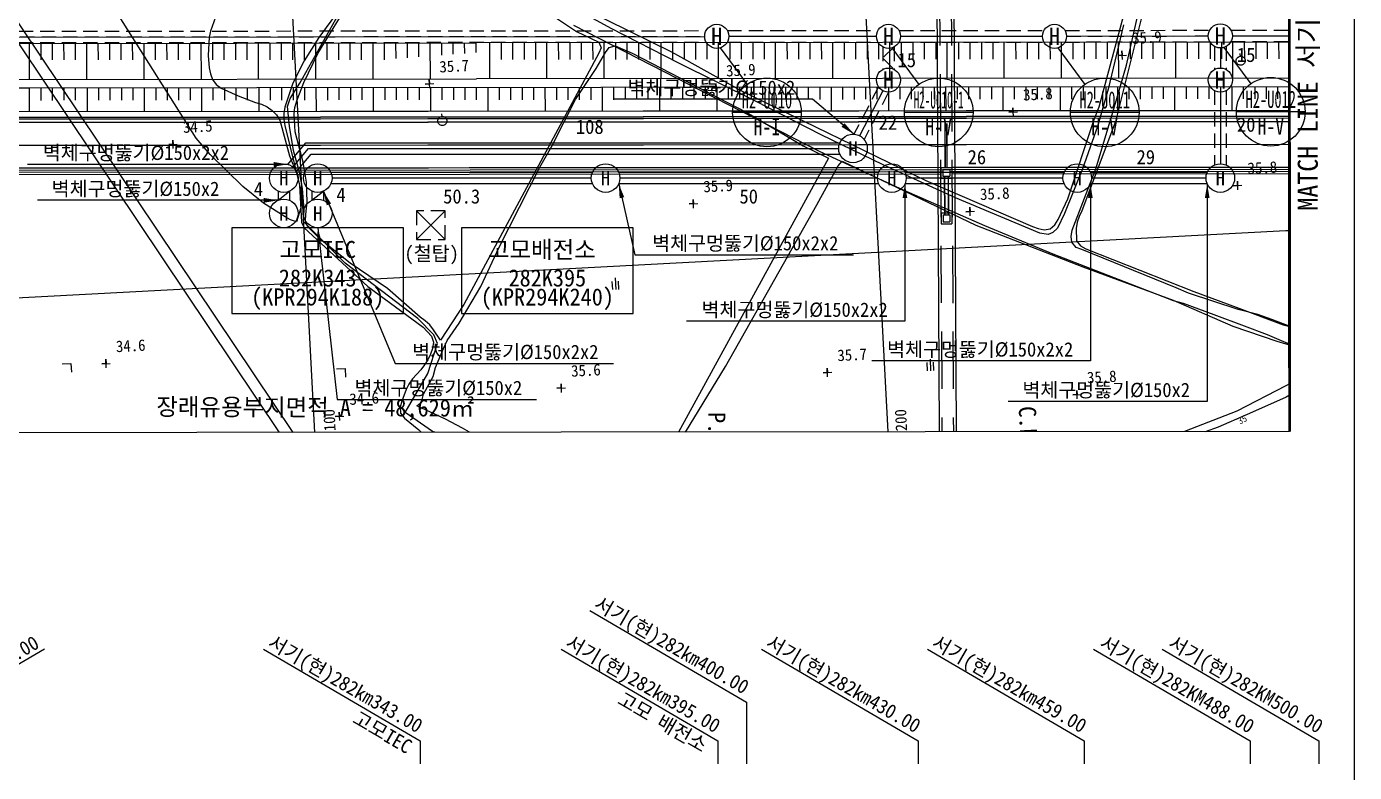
# Model space of a CAD drawing. Header units: millimetres. Extents: x 12262 to 13058, y 1103 to 1809.
# Drawn here: x 12825.9 to 13057.9, y 1363.4 to 1493.7 of the extents above; entities that cross this region are included whole.
import ezdxf
from ezdxf.enums import TextEntityAlignment as Align
from ezdxf.xclip import XClip

# ---------------------------------------------------------------- set-up
doc = ezdxf.new("R2010")
doc.units = ezdxf.units.MM
doc.header["$LTSCALE"] = 10
doc.header["$MEASUREMENT"] = 0
doc.header["$XCLIPFRAME"] = 2
for name, pattern in [('A-CENTR01', [2, 1.25, -0.25, 0.25, -0.25]), ('DASHEDX2', [1.5, 1, -0.5]), ('HIDDEN', [0.375, 0.25, -0.125])]:
    doc.linetypes.add(name, pattern=pattern)
for name, color, linetype in [('ET-DSTA', 3, 'Continuous'), ('TN-CABL', 4, 'Continuous'), ('TN-MACL', 6, 'A-CENTR01'), ('TN-MANH', 4, 'Continuous'), ('TT-COMM-SYMB', 3, 'Continuous'), ('TT-MANH', 4, 'Continuous'), ('TT-TEXT', 3, 'Continuous'), ('TZ-BASE', 253, 'Continuous'), ('TZ-CABL', 4, 'Continuous'), ('TZ-LEAL', 1, 'Continuous'), ('TZ-LEAT', 3, 'Continuous'), ('TZ-MACT', 6, 'Continuous')]:
    doc.layers.add(name, color=color, linetype=linetype)
doc.layers.add('TX-PAPR', color=2, linetype='Continuous', plot=False)
doc.styles.add('GR', font='GulimChe.ttf')
doc.styles.get("Standard").update_dxf_attribs({"font": 'GulimChe.ttf'})
doc.linetypes.add('ZIGZAG', pattern='A,0.0001,-0.2,[131,ltypeshp.shx,S=0.2,R=0,X=-0.2,Y=0],-0.4,[131,ltypeshp.shx,S=0.2,R=180,X=0.2,Y=0],-0.2', length=0.8001)
doc.dimstyles.new('D1', dxfattribs={"dimtxt": 3, "dimasz": 2.5, "dimexe": 0.5, "dimexo": 0.5, "dimgap": 0.5, "dimtad": 1, "dimdec": 0, "dimzin": 1, "dimdsep": 46, "dimlunit": 6, "dimtxsty": 'Standard', "dimcen": 1, "dimclrd": 1, "dimclre": 1, "dimclrt": 3, "dimadec": 0, "dimazin": 0, "dimtfac": 1, "dimtdec": 0, "dimtix": 1, "dimtmove": 2, "dimatfit": 3, "dimfxl": 0, "dimtvp": 2, "dimlwd": -1, "dimlwe": -1, "dimarcsym": 0})

# ---------------------------------------------------------------- blocks, each defined once
blk = doc.blocks.new('JD-FGJF6FJ')
at = {"layer": 'TZ-BASE'}
for p, q in [((600.49, 67.66), (605.22, 61.29)), ((630.49, 67.66), (635.22, 61.29)), ((659.49, 67.66), (664.22, 61.29)), ((688.48, 67.74), (693.22, 61.37)), ((614.69, 56.39), (602.69, 56.39)), ((644.69, 56.39), (632.69, 56.39)), ((673.69, 56.39), (661.69, 56.39)), ((702.7, 56.5), (690.7, 56.48))]:
    blk.add_line(p, q, dxfattribs=at)
for centre in [(608.69, 56.39), (638.69, 56.39), (667.69, 56.39), (696.7, 56.49)]:
    blk.add_circle(centre, 6, dxfattribs=at)
at = {"layer": 'TZ-BASE', "style": 'GR'}
for s, width, p in [('H2-U010', 0.65, (608.68, 58.55)), ('H2-U010-1', 0.5, (638.68, 58.55)), ('H2-U011', 0.65, (667.68, 58.55)), ('H-I', 0.8, (608.68, 53.89)), ('H-V', 0.8, (638.68, 53.89)), ('H-V', 0.8, (667.68, 53.89))]:
    blk.add_text(s, height=3, dxfattribs=dict(at, width=width)).set_placement(p, align=Align.MIDDLE)
for s, width, p in [('H2-U012', 0.65, (696.7, 58.65)), ('H-V', 0.8, (696.71, 53.99))]:
    blk.add_text(s, height=3, rotation=0.1036, dxfattribs=dict(at, width=width)).set_placement(p, align=Align.MIDDLE)
blk = doc.blocks.new('JD-FG1DGHDHG')
at = {"layer": 'TZ-BASE'}
for p, q in [((518.52, 136.58), (537.1, -213.28)), ((618.66, 136.58), (637.24, -213.28)), ((548.39, -111.58, 35.49), (463.29, 15.43, 35.49)), ((466.93, 13.47, 35.49), (550.08, -110.51, 35.49)), ((676.29, 6.42, 37), (669.67, -20.19, 37)), ((527.16, -13.49, 36.55), (536.92, 4, 36.55)), ((530.28, -8.33, 36), (537.69, 3.76, 36)), ((563.78, 3.37, 36), (575.49, -4.49, 36)), ((666.79, -17.66, 37), (671.96, 1.57, 37)), ((671.56, -10.35, 36.61), (673.93, 0.19, 36.61)), ((509.03, -23.13, 35), (495.61, -1.82, 35)), ((512.98, -0.36, 35), (511.53, -4.41, 35)), ((533.82, -0.92, 35), (530.44, -5.51, 35)), ((581.53, -3.95, 36.27), (575.23, -0.5, 36.27)), ((577.06, -0.65, 37), (592.06, -8.04, 37)), ((511.53, -4.41, 35), (511.29, -5.45, 35)), ((574.93, -3.36, 36.61), (617.86, -25.37, 36.61)), ((575.49, -4.49, 36), (579.38, -6.34, 36)), ((593.34, -10.02, 36.27), (581.53, -3.95, 36.27)), ((671.03, -3.31, 36.27), (668.34, -14.58, 36.27)), ((399.94, -6.62), (558, -6.47)), ((479.95, -12.85), (479.94, -6.55)), ((481.95, -9.45), (481.94, -6.54)), ((483.95, -9.45), (483.94, -6.54)), ((485.95, -9.45), (485.94, -6.54)), ((487.95, -9.44), (487.94, -6.54)), ((489.95, -12.84), (489.94, -6.54)), ((491.95, -9.44), (491.94, -6.53)), ((493.95, -9.44), (493.94, -6.53)), ((495.95, -9.44), (495.94, -6.53)), ((497.95, -9.44), (497.94, -6.53)), ((499.95, -12.83), (499.94, -6.53)), ((501.95, -9.43), (501.94, -6.53)), ((503.95, -9.43), (503.94, -6.52)), ((505.95, -9.43), (505.94, -6.52)), ((507.95, -9.43), (507.94, -6.52)), ((509.95, -12.82), (509.94, -6.52)), ((511.29, -5.45, 35), (511.15, -8.65, 35)), ((511.95, -9.42), (511.94, -6.52)), ((513.95, -9.42), (513.94, -6.51)), ((515.95, -9.42), (515.94, -6.51)), ((517.95, -9.42), (517.94, -6.51)), ((519.95, -12.81), (519.94, -6.51)), ((521.95, -9.41), (521.94, -6.51)), ((523.95, -9.41), (523.94, -6.51)), ((525.95, -9.41), (525.94, -6.5)), ((530.44, -5.51, 35), (527.92, -9.6, 35)), ((527.95, -9.41), (527.94, -6.5)), ((529.95, -12.8), (529.94, -6.5)), ((531.95, -9.41), (531.94, -6.5)), ((533.95, -9.4), (533.94, -6.5)), ((535.95, -9.4), (535.94, -6.49)), ((537.95, -9.4), (537.94, -6.49)), ((539.95, -12.79), (539.94, -6.49)), ((541.95, -9.4), (541.94, -6.49)), ((543.95, -9.21), (543.94, -6.49)), ((545.95, -9.06), (545.94, -6.49)), ((547.95, -8.91), (547.94, -6.48)), ((549.95, -12.78), (549.94, -6.48)), ((551.95, -8.61), (551.94, -6.48)), ((553.95, -8.46), (553.94, -6.48)), ((555.95, -8.32), (555.94, -6.48)), ((557.95, -8.17), (557.94, -6.47)), ((699.95, -6.35), (558, -6.47)), ((560.33, -12.77), (560.33, -6.47)), ((562.32, -6.47), (562.32, -9.38)), ((564.32, -6.47), (564.32, -9.38)), ((566.32, -6.47), (566.32, -9.37)), ((568.32, -6.47), (568.32, -9.37)), ((570.32, -12.76), (570.32, -6.46)), ((572.3, -6.46), (572.31, -9.37)), ((574.3, -6.46), (574.31, -9.37)), ((576.3, -6.46), (576.31, -9.36)), ((578.3, -6.46), (578.31, -9.36)), ((579.38, -6.34, 36), (579.81, -7.31, 36)), ((580.31, -12.75), (580.3, -6.45)), ((581.2, -7.29, 36), (582.21, -6.96, 36)), ((582.21, -6.96, 36), (583.19, -7.41, 36)), ((582.29, -6.45), (582.29, -9.36)), ((584.29, -6.45), (584.29, -9.36)), ((586.29, -6.45), (586.29, -9.36)), ((588.29, -6.45), (588.29, -9.35)), ((590.3, -12.75), (590.29, -6.45)), ((592.28, -6.44), (592.28, -9.35)), ((594.28, -6.44), (594.28, -9.35)), ((596.28, -6.44), (596.28, -9.35)), ((598.28, -6.44), (598.28, -9.34)), ((600.28, -12.74), (600.28, -6.44)), ((602.27, -6.43), (602.27, -9.34)), ((604.27, -6.43), (604.27, -9.34)), ((606.27, -6.43), (606.27, -9.34)), ((608.27, -6.43), (608.27, -9.34)), ((610.27, -12.73), (610.27, -6.43)), ((612.25, -6.43), (612.26, -9.33)), ((614.25, -6.42), (614.26, -9.33)), ((616.25, -6.42), (616.26, -9.33)), ((618.25, -6.42), (618.26, -9.33)), ((620.26, -12.72), (620.25, -6.42)), ((622.24, -6.42), (622.24, -9.32)), ((624.24, -6.41), (624.24, -9.32)), ((626.24, -6.41), (626.24, -9.32)), ((628.24, -6.41), (628.24, -9.32)), ((630.25, -12.71), (630.24, -6.41)), ((632.23, -6.41), (632.23, -9.31)), ((634.23, -6.41), (634.23, -9.31)), ((636.23, -6.4), (636.23, -9.31)), ((638.23, -6.4), (638.23, -9.31)), ((640.23, -12.7), (640.23, -6.4)), ((642.22, -6.4), (642.22, -9.31)), ((644.22, -6.4), (644.22, -9.3)), ((646.22, -6.39), (646.22, -9.3)), ((648.22, -6.39), (648.22, -9.3)), ((650.22, -12.69), (650.22, -6.39)), ((652.2, -6.39), (652.21, -9.3)), ((654.2, -6.39), (654.21, -9.29)), ((656.2, -6.39), (656.21, -9.29)), ((658.2, -6.38), (658.21, -9.29)), ((660.21, -12.68), (660.2, -6.38)), ((662.19, -6.38), (662.19, -9.29)), ((664.19, -6.38), (664.19, -9.29)), ((666.19, -6.38), (666.19, -9.28)), ((668.19, -6.37), (668.19, -9.28)), ((670.2, -12.67), (670.19, -6.37)), ((672.18, -6.37), (672.18, -9.28)), ((674.18, -6.37), (674.18, -9.28)), ((676.18, -6.37), (676.18, -9.27)), ((678.18, -6.37), (678.18, -9.27)), ((680.18, -12.66), (680.18, -6.36)), ((682.17, -6.36), (682.17, -9.27)), ((684.17, -6.36), (684.17, -9.27)), ((686.17, -6.36), (686.17, -9.27)), ((688.17, -6.36), (688.17, -9.26)), ((690.17, -12.65), (690.17, -6.35)), ((692.15, -6.35), (692.16, -9.26)), ((694.15, -6.35), (694.16, -9.26)), ((696.15, -6.35), (696.16, -9.26)), ((698.15, -6.35), (698.16, -9.25)), ((700.01, -6.35), (699.95, -6.35)), ((511.15, -8.65, 35), (511.32, -10.81, 35)), ((527.84, -13.37, 36), (530.28, -8.33, 36)), ((579.36, -8.29, 36), (555.79, -52.21, 36)), ((578.91, -10.94, 36), (580.56, -8.17, 36)), ((579.81, -7.31, 36), (579.36, -8.29, 36)), ((580.56, -8.17, 36), (581.2, -7.29, 36)), ((583.19, -7.41, 36), (585.22, -8.24, 36)), ((585.22, -8.24, 36), (605.25, -18.64, 36)), ((592.06, -8.04, 37), (604.41, -14.91, 37)), ((670.07, -8.67, 35.92), (671.57, -8.59, 35.92)), ((670.82, -8.63, 35.92), (670.07, -8.67, 35.92)), ((670.86, -9.38, 35.92), (670.78, -7.88, 35.92)), ((670.78, -7.88, 35.92), (670.82, -8.63, 35.92)), ((691.49, -8.82, 36.01), (691.44, -8.3, 36.01)), ((511.32, -10.81, 35), (511.55, -11.86, 35)), ((527.92, -9.6, 35), (525.9, -13.53, 35)), ((575.32, -16.36, 36), (578.91, -10.94, 36)), ((606.78, -16.63, 36.27), (593.34, -10.02, 36.27)), ((669.38, -17.98, 36.61), (671.56, -10.35, 36.61)), ((399.95, -12.92), (558.01, -12.77)), ((511.55, -11.86, 35), (511.91, -12.88, 35)), ((511.91, -12.88, 35), (512.55, -13.74, 35)), ((512.55, -13.74, 35), (513.43, -14.37, 35)), ((525.9, -13.53, 35), (524.52, -17.71, 35)), ((525.47, -16.16, 36.55), (527.16, -13.49, 36.55)), ((526.6, -16.59, 36), (527.84, -13.37, 36)), ((549.05, -13.67, 35.71), (550.55, -13.59, 35.71)), ((549.8, -13.63, 35.71), (549.05, -13.67, 35.71)), ((549.84, -14.38, 35.71), (549.76, -12.88, 35.71)), ((549.76, -12.88, 35.71), (549.8, -13.63, 35.71)), ((699.95, -12.65), (558.01, -12.77)), ((599.91, -15.08, 35.89), (599.83, -13.58, 35.89)), ((599.83, -13.58, 35.89), (599.87, -14.33, 35.89)), ((700.01, -12.65), (699.95, -12.65)), ((399.95, -14.38), (519.66, -14.27)), ((399.95, -14.38), (479.95, -14.31)), ((479.95, -18.44), (479.95, -14.31)), ((479.95, -18.48), (479.95, -14.34)), ((481.95, -16.51), (481.95, -14.3)), ((483.95, -16.51), (483.95, -14.3)), ((485.95, -16.5), (485.95, -14.3)), ((487.95, -16.5), (487.95, -14.3)), ((490.04, -18.43), (490.03, -14.29)), ((490.03, -18.47), (490.03, -14.32)), ((492.03, -16.5), (492.03, -14.29)), ((494.03, -16.49), (494.03, -14.29)), ((496.03, -16.49), (496.03, -14.29)), ((498.03, -16.49), (498.03, -14.29)), ((500.04, -18.43), (500.03, -14.28)), ((502.03, -16.48), (502.03, -14.29)), ((504.03, -16.48), (504.03, -14.28)), ((506.03, -16.48), (506.03, -14.28)), ((508.03, -16.48), (508.03, -14.28)), ((510.04, -18.42), (510.03, -14.27)), ((512.03, -16.47), (512.03, -14.28)), ((513.43, -14.37, 35), (516.37, -15.73, 35)), ((514.03, -16.47), (514.03, -14.27)), ((516.03, -16.47), (516.03, -14.27)), ((516.37, -15.73, 35), (519.41, -16.87, 35)), ((518.03, -16.46), (518.03, -14.27)), ((519.66, -14.27), (699.95, -14.11)), ((520.04, -18.41), (520.03, -14.27)), ((522.03, -16.46), (522.03, -14.26)), ((524.03, -16.46), (524.03, -14.26)), ((525, -17.56, 36.55), (525.47, -16.16, 36.55)), ((526.03, -16.45), (526.03, -14.26)), ((528.03, -16.45), (528.03, -14.26)), ((530.04, -18.4), (530.03, -14.25)), ((532.03, -16.45), (532.03, -14.26)), ((534.03, -16.44), (534.03, -14.26)), ((536.03, -16.44), (536.03, -14.25)), ((538.03, -16.44), (538.03, -14.25)), ((540.04, -18.39), (540.03, -14.25)), ((542.03, -16.44), (542.03, -14.25)), ((544.03, -16.43), (544.03, -14.24)), ((546.03, -16.43), (546.03, -14.24)), ((548.03, -16.43), (548.03, -14.24)), ((550.04, -18.38), (550.03, -14.23)), ((552.03, -16.42), (552.03, -14.23)), ((554.03, -16.42), (554.03, -14.23)), ((556.03, -16.42), (556.03, -14.23)), ((558.03, -16.42), (558.03, -14.23)), ((560.04, -18.37), (560.03, -14.22)), ((562.03, -16.41), (562.03, -14.23)), ((564.03, -16.41), (564.03, -14.23)), ((566.03, -16.41), (566.03, -14.23)), ((568.03, -16.4), (568.03, -14.23)), ((570.04, -18.36), (570.03, -14.22)), ((572.03, -16.4), (572.03, -14.22)), ((574.03, -16.4), (574.03, -14.22)), ((576.03, -16.39), (576.03, -14.22)), ((578.03, -16.39), (578.03, -14.22)), ((580.04, -18.35), (580.03, -14.21)), ((582.03, -16.39), (582.03, -14.21)), ((584.03, -16.38), (584.03, -14.21)), ((586.03, -16.38), (586.03, -14.21)), ((588.03, -16.38), (588.03, -14.2)), ((590.04, -18.34), (590.03, -14.2)), ((592.03, -16.37), (592.03, -14.2)), ((594.03, -16.37), (594.03, -14.19)), ((596.03, -16.37), (596.03, -14.19)), ((598.03, -16.37), (598.03, -14.19)), ((599.12, -14.37, 35.89), (600.62, -14.29, 35.89)), ((599.87, -14.33, 35.89), (599.12, -14.37, 35.89)), ((600.04, -18.33), (600.03, -14.19)), ((602.03, -16.36), (602.03, -14.18)), ((604.03, -16.36), (604.03, -14.18)), ((604.41, -14.91, 37), (636.54, -30.52, 37)), ((606.03, -16.36), (606.03, -14.18)), ((608.03, -16.36), (608.03, -14.18)), ((610.04, -18.32), (610.03, -14.17)), ((612.03, -16.35), (612.03, -14.17)), ((614.03, -16.35), (614.03, -14.17)), ((616.03, -16.35), (616.03, -14.17)), ((618.03, -16.34), (618.03, -14.17)), ((620.04, -18.32), (620.03, -14.16)), ((622.03, -16.34), (622.03, -14.18)), ((624.03, -16.34), (624.03, -14.18)), ((626.03, -16.33), (626.03, -14.17)), ((628.03, -16.33), (628.03, -14.17)), ((630.04, -18.31), (630.03, -14.17)), ((632.03, -16.33), (632.03, -14.16)), ((634.03, -16.32), (634.03, -14.16)), ((636.03, -16.32), (636.03, -14.16)), ((638.03, -16.32), (638.03, -14.16)), ((640.04, -18.3), (640.03, -14.15)), ((642.03, -16.31), (642.03, -14.16)), ((644.03, -16.31), (644.03, -14.16)), ((646.03, -16.31), (646.03, -14.16)), ((648.03, -16.31), (648.03, -14.15)), ((650.04, -18.29), (650.03, -14.15)), ((652.03, -16.3), (652.03, -14.15)), ((654.03, -16.3), (654.03, -14.15)), ((656.03, -16.3), (656.03, -14.15)), ((658.03, -16.29), (658.03, -14.15)), ((660.04, -18.28), (660.03, -14.14)), ((662.03, -16.29), (662.03, -14.14)), ((664.03, -16.29), (664.03, -14.14)), ((666.03, -16.28), (666.03, -14.14)), ((668.34, -14.58, 36.27), (666.53, -21.09, 36.27)), ((668.03, -16.28), (668.03, -14.14)), ((670.04, -18.27), (670.03, -14.13)), ((672.03, -16.28), (672.03, -14.13)), ((674.03, -16.28), (674.03, -14.13)), ((676.03, -16.27), (676.03, -14.13)), ((678.03, -16.27), (678.03, -14.12)), ((680.03, -18.26), (680.03, -14.12)), ((682.03, -16.27), (682.03, -14.12)), ((684.03, -16.26), (684.03, -14.12)), ((686.03, -16.26), (686.03, -14.12)), ((688.03, -16.26), (688.03, -14.12)), ((690.03, -18.25), (690.03, -14.11)), ((692.03, -16.25), (692.03, -14.11)), ((694.03, -16.25), (694.03, -14.11)), ((696.03, -16.25), (696.03, -14.11)), ((698.03, -16.25), (698.03, -14.11)), ((319.99, -18.59), (699.95, -18.24)), ((319.99, -18.62), (700.02, -18.28)), ((519.41, -16.87, 35), (520.45, -17.18, 35)), ((520.45, -17.18, 35), (521.43, -17.64, 35)), ((521.43, -17.64, 35), (522.31, -18.27, 35)), ((522.31, -18.27, 35), (523.09, -19.02, 35)), ((524.52, -17.71, 35), (524.36, -18.78, 35)), ((525.37, -21.03, 36.55), (525, -17.56, 36.55)), ((526.17, -18.84, 36), (526.3, -17.77, 36)), ((526.3, -17.77, 36), (526.6, -16.59, 36)), ((571.17, -24.5, 36), (575.32, -16.36, 36)), ((618.23, -22.51, 36.27), (606.78, -16.63, 36.27)), ((651.02, -18.58, 35.78), (652.52, -18.5, 35.78)), ((651.77, -18.54, 35.78), (651.02, -18.58, 35.78)), ((651.81, -19.29, 35.78), (651.73, -17.79, 35.78)), ((651.73, -17.79, 35.78), (651.77, -18.54, 35.78)), ((665.89, -19.86, 37), (666.79, -17.66, 37)), ((666.25, -28.31, 36.61), (669.38, -17.98, 36.61)), ((257.95, -20.57), (700.02, -20.18)), ((523.09, -19.02, 35), (523.66, -19.95, 35)), ((523.66, -19.95, 35), (525.33, -26.23, 35)), ((524.36, -18.78, 35), (524.37, -19.85, 35)), ((524.37, -19.85, 35), (524.52, -20.91, 35)), ((526.35, -22.03, 36), (526.17, -18.84, 36)), ((552.01, -19.37, 35.12), (551.96, -18.85, 35.12)), ((605.25, -18.64, 36), (615.06, -24.45, 36)), ((661.29, -33.74, 37), (665.89, -19.86, 37)), ((669.67, -20.19, 37), (663.77, -35.83, 37)), ((511.47, -26, 35), (509.03, -23.13, 35)), ((524.52, -20.91, 35), (527.29, -32.04, 35)), ((526.02, -25.29, 36.55), (525.37, -21.03, 36.55)), ((527.76, -27.33, 36), (526.35, -22.03, 36)), ((629.05, -27.78, 36.27), (618.23, -22.51, 36.27)), ((666.53, -21.09, 36.27), (663.88, -28.49, 36.27)), ((0.02, -24.8), (700.02, -24.18)), ((0.55, -24.78), (699.95, -24.14)), ((504.25, -24.24, 34.47), (505.74, -24.16, 34.47)), ((505, -24.2, 34.47), (504.25, -24.24, 34.47)), ((505.04, -24.95, 34.47), (504.96, -23.45, 34.47)), ((504.96, -23.45, 34.47), (505, -24.2, 34.47)), ((527.07, -29.05, 36.55), (526.02, -25.29, 36.55)), ((569.06, -28.21, 36), (571.17, -24.5, 36)), ((615.06, -24.45, 36), (619.49, -26.6, 36)), ((617.86, -25.37, 36.61), (632.66, -32.23, 36.61)), ((699.95, -24.14), (700.02, -24.14)), ((517.22, -31.57, 35), (511.47, -26, 35)), ((525.33, -26.23, 35), (526.56, -29.23, 35)), ((528.34, -30.79, 36), (527.76, -27.33, 36)), ((619.49, -26.6, 36), (586.53, -86.81, 36)), ((621.22, -27.97, 36), (621.9, -27.13, 36)), ((621.9, -27.13, 36), (645.27, -38.3, 36)), ((641.7, -33.53, 36.27), (629.05, -27.78, 36.27)), ((0.03, -28.8), (700.03, -28.18)), ((526.56, -29.23, 35), (527.09, -31.34, 35)), ((527.59, -31.9, 36.55), (527.07, -29.05, 36.55)), ((561.98, -42.17, 36), (569.06, -28.21, 36)), ((617.44, -34.75, 36), (621.22, -27.97, 36)), ((663.88, -28.49, 36.27), (660.72, -36.27, 36.27)), ((664.25, -33.59, 36.61), (666.25, -28.31, 36.61)), ((699.95, -28.14), (700.03, -28.14)), ((520.8, -34.46, 35), (517.22, -31.57, 35)), ((527.09, -31.34, 35), (527.44, -37.79, 35)), ((527.29, -32.04, 35), (527.41, -33.14, 35)), ((527.92, -35.63, 36.55), (527.59, -31.9, 36.55)), ((528.42, -34.26, 36), (528.34, -30.79, 36)), ((632.66, -32.23, 36.61), (646.75, -38.35, 36.61)), ((636.54, -30.52, 37), (655.12, -38.57, 37)), ((690.23, -31.42, 35.78), (691.73, -31.34, 35.78)), ((690.98, -31.38, 35.78), (690.23, -31.42, 35.78)), ((691.02, -32.13, 35.78), (690.94, -30.63, 35.78)), ((690.94, -30.63, 35.78), (690.98, -31.38, 35.78)), ((524.6, -36.88, 35), (520.8, -34.46, 35)), ((527.43, -34.2, 35), (527.33, -35.27, 35)), ((527.41, -33.14, 35), (527.43, -34.2, 35)), ((528.17, -36.48, 36), (528.42, -34.26, 36)), ((595.17, -34.62, 35.92), (596.66, -34.54, 35.92)), ((595.91, -34.58, 35.92), (595.17, -34.62, 35.92)), ((595.95, -35.33, 35.92), (595.87, -33.83, 35.92)), ((595.87, -33.83, 35.92), (595.91, -34.58, 35.92)), ((601.49, -62.99, 36), (617.44, -34.75, 36)), ((656.4, -39.73, 36.27), (641.7, -33.53, 36.27)), ((659.64, -37.33, 37), (661.29, -33.74, 37)), ((662.05, -39.19, 36.61), (664.25, -33.59, 36.61)), ((525.54, -37.37, 35), (524.6, -36.88, 35)), ((527.33, -35.27, 35), (526.59, -37.72, 35)), ((527.8, -37.68, 36.55), (527.92, -35.63, 36.55)), ((528.11, -37.54, 36), (528.17, -36.48, 36)), ((643.49, -35.97, 35.78), (644.99, -35.89, 35.78)), ((644.24, -35.93, 35.78), (643.49, -35.97, 35.78)), ((644.28, -36.68, 35.78), (644.2, -35.18, 35.78)), ((644.2, -35.18, 35.78), (644.24, -35.93, 35.78)), ((660.72, -36.27, 36.27), (659.52, -38.84, 36.27)), ((663.31, -36.81, 37), (662.97, -37.82, 37)), ((663.77, -35.83, 37), (663.31, -36.81, 37)), ((699.95, -36.34), (700.03, -36.34)), ((699.42, -39.32), (159.5, -67.99)), ((526.59, -37.72, 35), (525.54, -37.37, 35)), ((527.44, -37.79, 35), (527.92, -38.76, 35)), ((535.04, -44.94, 36.55), (527.8, -37.68, 36.55)), ((527.92, -38.76, 35), (539.03, -49.06, 35)), ((528.47, -38.56, 36), (528.11, -37.54, 36)), ((530.78, -40.83, 36), (528.47, -38.56, 36)), ((645.27, -38.3, 36), (663.95, -45.59, 36)), ((646.75, -38.35, 36.61), (658.69, -43.32, 36.61)), ((655.12, -38.57, 37), (656.13, -38.91, 37)), ((656.13, -38.91, 37), (657.2, -39.11, 37)), ((657.2, -39.11, 37), (658.26, -38.99, 37)), ((658.26, -38.99, 37), (659.04, -38.25, 37)), ((659.52, -38.84, 36.27), (658.7, -39.63, 36.27)), ((659.04, -38.25, 37), (659.64, -37.33, 37)), ((661.89, -40.3, 36.61), (662.05, -39.19, 36.61)), ((662.97, -37.82, 37), (662.8, -38.89, 37)), ((662.8, -38.89, 37), (662.86, -41.06, 37)), ((700.03, -39.29), (699.42, -39.32)), ((535.97, -44.97, 36), (530.78, -40.83, 36)), ((657.9, -39.98, 36.27), (656.4, -39.73, 36.27)), ((658.7, -39.63, 36.27), (657.9, -39.98, 36.27)), ((662.04, -41.32, 36.61), (661.89, -40.3, 36.61)), ((662.76, -42.21, 36.61), (662.04, -41.32, 36.61)), ((662.86, -41.06, 37), (663.54, -41.92, 37)), ((558.76, -49.06, 36), (561.98, -42.17, 36)), ((658.69, -43.32, 36.61), (679.72, -51.5, 36.61)), ((663.77, -42.56, 36.61), (662.76, -42.21, 36.61)), ((663.54, -41.92, 37), (664.49, -42.44, 37)), ((680.26, -49.28, 36.61), (663.77, -42.56, 36.61)), ((664.49, -42.44, 37), (683.32, -49.91, 37)), ((547.78, -54.64, 36.55), (535.04, -44.94, 36.55)), ((542.49, -49.36, 36), (535.97, -44.97, 36)), ((663.95, -45.59, 36), (679.7, -51.42, 36)), ((581.67, -48.14, 35.12), (581.75, -49.59, 35.12)), ((582.23, -47.55, 35.12), (582.34, -49.56, 35.12)), ((582.9, -49.55, 35.12), (582.83, -48.08, 35.12)), ((539.03, -49.06, 35), (548.72, -56.12, 35)), ((548.15, -54.4, 36), (542.49, -49.36, 36)), ((554.97, -55.43, 36), (558.76, -49.06, 36)), ((682.38, -50.22, 37.44), (680.26, -49.28, 37.44)), ((691.06, -53.04, 37.44), (682.38, -50.22, 37.44)), ((683.32, -49.91, 37), (690.73, -52.63, 37)), ((555.79, -52.21, 36), (551.7, -58.4, 36)), ((679.7, -51.42, 36), (690.17, -55.99, 36)), ((679.72, -51.5, 37.42), (681.44, -51.97, 37.42)), ((681.44, -51.97, 37.42), (686.84, -53.96, 37.42)), ((690.73, -52.63, 37), (698.96, -55.71, 37)), ((694.49, -53.94, 37.44), (691.06, -53.04, 37.44)), ((550.54, -57.46, 36.55), (547.78, -54.64, 36.55)), ((549.03, -55.04, 36), (548.15, -54.4, 36)), ((549.84, -55.75, 36), (549.03, -55.04, 36)), ((552.86, -58.5, 36), (554.97, -55.43, 36)), ((686.84, -53.96, 37.42), (692.15, -55.89, 37.42)), ((696.97, -54.79, 37.44), (694.49, -53.94, 37.44)), ((699.42, -55.74, 37.44), (696.97, -54.79, 37.44)), ((548.72, -56.12, 35), (550.18, -57.72, 35)), ((550.52, -56.61, 36), (549.84, -55.75, 36)), ((550.18, -57.72, 35), (550.48, -58.77, 35)), ((551.7, -58.4, 36), (550.52, -56.61, 36)), ((551.2, -59.02, 36.55), (550.54, -57.46, 36.55)), ((690.17, -55.99, 36), (697.81, -58.6, 36)), ((692.15, -55.89, 37.42), (696.17, -57.41, 37.42)), ((696.17, -57.41, 37.42), (699.42, -58.81, 37.42)), ((698.96, -55.71, 37), (699.42, -55.85, 37)), ((700.05, -55.99, 37.44), (699.42, -55.74, 37.44)), ((699.42, -55.85, 37), (700.05, -56.05, 37)), ((549.53, -64.23, 36.55), (551.2, -59.02, 36.55)), ((550.31, -59.85, 35), (549.96, -60.86, 35)), ((550.48, -58.77, 35), (550.31, -59.85, 35)), ((551.65, -61.29, 36), (552.26, -59.9, 36)), ((552.26, -59.9, 36), (552.86, -58.5, 36)), ((697.81, -58.6, 36), (699.42, -59.05, 36)), ((699.42, -58.81, 37.42), (700.05, -59.08, 37.42)), ((699.42, -59.05, 36), (700.05, -59.23, 36)), ((699.42, -59.05, 36), (700.05, -59.23, 36)), ((485.61, -62.58, 35.12), (487.16, -62.5, 35.12)), ((487.16, -62.5, 35.12), (487.24, -64.01, 35.12)), ((492.54, -62.55, 34.64), (494.04, -62.47, 34.64)), ((493.29, -62.51, 34.64), (492.54, -62.55, 34.64)), ((493.33, -63.26, 34.64), (493.25, -61.76, 34.64)), ((493.25, -61.76, 34.64), (493.29, -62.51, 34.64)), ((549.51, -61.83, 35), (548.95, -62.75, 35)), ((549.96, -60.86, 35), (549.51, -61.83, 35)), ((550.84, -63.18, 36), (551.65, -61.29, 36)), ((636.68, -62.33, 35.12), (636.76, -63.78, 35.12)), ((637.24, -61.74, 35.12), (637.34, -63.75, 35.12)), ((637.91, -63.74, 35.12), (637.83, -62.27, 35.12)), ((533.53, -63.45, 35.12), (535.07, -63.37, 35.12)), ((535.07, -63.37, 35.12), (535.15, -64.88, 35.12)), ((545.56, -71.07, 36.55), (549.53, -64.23, 36.55)), ((548.28, -63.59, 35), (546.82, -65.19, 35)), ((548.95, -62.75, 35), (548.28, -63.59, 35)), ((548.78, -67.84, 36), (550.47, -64.79, 36)), ((550.47, -64.79, 36), (550.84, -63.18, 36)), ((592.89, -77.13, 36), (601.49, -62.99, 36)), ((618.58, -64.11, 35.65), (620.07, -64.03, 35.65)), ((619.32, -64.07, 35.65), (618.58, -64.11, 35.65)), ((619.36, -64.82, 35.65), (619.29, -63.32, 35.65)), ((619.29, -63.32, 35.65), (619.32, -64.07, 35.65)), ((545.73, -67.05, 35), (544.97, -69.07, 35)), ((546.22, -66.1, 35), (545.73, -67.05, 35)), ((546.82, -65.19, 35), (546.22, -66.1, 35)), ((572.07, -66.83, 35.58), (573.57, -66.75, 35.58)), ((572.82, -66.79, 35.58), (572.07, -66.83, 35.58)), ((572.86, -67.54, 35.58), (572.78, -66.04, 35.58)), ((572.78, -66.04, 35.58), (572.82, -66.79, 35.58)), ((662.97, -68.69, 35.78), (662.89, -67.19, 35.78)), ((662.89, -67.19, 35.78), (662.93, -67.94, 35.78)), ((699.42, -66.38, 36), (690.87, -70.84, 36)), ((700.06, -66.05, 36), (699.42, -66.38, 36)), ((544.97, -69.07, 35), (544.66, -70.11, 35)), ((547.56, -69.91, 36), (548.4, -69.23, 36)), ((548.4, -69.23, 36), (548.78, -67.84, 36)), ((662.18, -67.98, 35.78), (663.68, -67.9, 35.78)), ((662.93, -67.94, 35.78), (662.18, -67.98, 35.78)), ((692.69, -71.35, 35), (699.42, -68.36, 35)), ((699.42, -68.36, 35), (699.49, -68.33, 35)), ((699.49, -68.33, 35), (700.06, -67.99, 35)), ((533.33, -71.76, 34.64), (534.83, -71.68, 34.64)), ((534.08, -71.72, 34.64), (533.33, -71.76, 34.64)), ((534.12, -72.47, 34.64), (534.04, -70.98, 34.64)), ((534.04, -70.98, 34.64), (534.08, -71.72, 34.64)), ((544.66, -70.11, 35), (544.74, -71.18, 35)), ((544.74, -71.18, 35), (545.42, -72.03, 35)), ((550.34, -74.35, 36.55), (545.56, -71.07, 36.55)), ((552.6, -72.21, 36), (547.56, -69.91, 36)), ((690.87, -70.84, 36), (644.83, -88.71, 36)), ((687.65, -73.58, 35), (692.69, -71.35, 35)), ((545.42, -72.03, 35), (547.93, -74.09, 35)), ((547.93, -74.09, 35), (550.23, -76.36, 35)), ((555.59, -73.78, 36), (552.6, -72.21, 36)), ((558.76, -75.73, 36), (555.59, -73.78, 36)), ((683.6, -75.04, 35), (687.65, -73.58, 35)), ((560.89, -78.48, 36.55), (550.34, -74.35, 36.55))]:
    blk.add_line(p, q, dxfattribs=at)
at = {"layer": 'TZ-BASE', "linetype": 'Continuous'}
for p, q in [((638.26, 33.08), (639.29, -163.66)), ((641.26, 33.07), (642.29, -163.72)), ((257.96, -20.55), (699.95, -20.14)), ((319.99, -19.59), (699.95, -19.24)), ((319.99, -19.62), (700.02, -19.28)), ((319.99, -19.89), (699.95, -19.54)), ((319.99, -19.92), (700.02, -19.58)), ((639.9, -28.23), (639.87, -20.53)), ((640.26, -28.23), (640.23, -20.53)), ((699.95, -19.24), (700.02, -19.24)), ((699.95, -19.54), (700.02, -19.54)), ((699.95, -20.14), (700.02, -20.14)), ((340.56, -28.85), (639.48, -28.58)), ((639.49, -28.98), (340.56, -29.25)), ((639.13, -28.23), (340.91, -28.5)), ((340.91, -29.6), (639.14, -29.33)), ((639.13, -28.23), (641.03, -28.22)), ((639.13, -28.23), (639.14, -30.13)), ((639.14, -30.13), (641.04, -30.12)), ((639.49, -28.58), (640.69, -28.58)), ((639.49, -28.58), (639.49, -29.78)), ((639.49, -29.78), (640.69, -29.78)), ((639.74, -29.78), (639.78, -36.53)), ((640.44, -29.78), (640.48, -36.53)), ((640.68, -28.58), (700.03, -28.53)), ((640.69, -28.58), (640.69, -29.78)), ((700.03, -28.93), (640.69, -28.98)), ((700.03, -28.18), (641.03, -28.23)), ((641.03, -28.22), (641.04, -30.12)), ((641.04, -29.33), (700.03, -29.28)), ((639.18, -36.18), (641.08, -36.18)), ((639.18, -36.18), (639.18, -38.08)), ((639.53, -36.53), (640.73, -36.53)), ((639.53, -36.53), (639.53, -37.73)), ((640.73, -36.53), (640.73, -37.73)), ((641.08, -36.18), (641.08, -38.08)), ((699.95, -36.84), (700.03, -36.84)), ((639.18, -38.08), (641.08, -38.08)), ((639.53, -37.73), (640.73, -37.73)), ((699.95, -50.84), (700.05, -50.84))]:
    blk.add_line(p, q, dxfattribs=at)
at = {"layer": 'TZ-BASE', "linetype": 'DASHEDX2'}
for p, q in [((638.76, 33.08), (639.79, -163.67)), ((640.76, 33.07), (641.79, -163.71)), ((639.93, -28.23), (639.9, -20.53)), ((640.23, -28.23), (640.2, -20.53)), ((639.79, -29.78), (639.83, -36.53)), ((640.39, -29.78), (640.43, -36.53))]:
    blk.add_line(p, q, dxfattribs=at)
at = {"layer": 'TZ-BASE'}
for centre in [(691.53, -9.59, 36.01), (552.05, -20.13, 35.12)]:
    blk.add_circle(centre, 0.791, dxfattribs=at)
for s, height, rotation, p in [('35.9', 2, 3.0398, (672.6, -6.65, 35.96)), ('35.7', 2, 3.0398, (551.58, -11.65, 35.96)), ('35.9', 2, 3.0398, (601.66, -12.35, 35.96)), ('35.8', 2, 3.0398, (653.55, -16.56, 35.96)), ('34.5', 2, 3.0398, (506.78, -22.21, 35.96)), ('35.8', 2, 3.0398, (692.77, -29.4, 35.96)), ('35.9', 2, 3.0398, (597.7, -32.59, 35.96)), ('35.8', 2, 3.0398, (646.02, -33.94, 35.96)), ('34.6', 2, 3.0398, (495.07, -60.52, 35.96)), ('35.7', 2, 3.0398, (621.11, -62.09, 35.96)), ('35.6', 2, 3.0398, (574.6, -64.81, 35.96)), ('35.8', 2, 3.0398, (664.71, -65.96, 35.96)), ('장래유용부지면적 A = 48,629㎡', 3, 359.7461, (502.08, -71.53)), ('34.6', 2, 3.0398, (535.86, -69.74, 35.96)), ('P.S=1km097.860', 3, 270.0511, (598.49, -70.97)), ('C.P=1km040.246', 3, 272.7992, (652.73, -70.03))]:
    blk.add_text(s, height=height, rotation=rotation, dxfattribs=at).set_placement(p)
for s, p in [('E 173,100', (533.2, -70.42)), ('E 173,200', (633.05, -70.42))]:
    blk.add_text(s, height=2, rotation=93.0398, dxfattribs=at).set_placement(p, align=Align.RIGHT)
blk.add_text('35', height=1.2, rotation=28.0398, dxfattribs=at).set_placement((691.8, -72.3, 35.1), align=Align.MIDDLE)

msp = doc.modelspace()

# ---------------------------------------------------------------- linework, layer by layer
at = {"layer": 'TN-CABL', "linetype": 'ZIGZAG', "ltscale": 0.5}
for points in [[(12798.56, 1491.88), (12944.38, 1492)], [(12948.58, 1492.01), (12974.38, 1492.01)], [(12978.58, 1492.01), (13003.38, 1492.01)], [(13007.58, 1492.01), (13032.36, 1492.08)], [(13036.56, 1492.08), (13046.5, 1492.08)], [(13034.46, 1489.98), (13034.46, 1486.47)], [(12975.52, 1482.5), (12971.44, 1474.63)], [(13034.46, 1482.27), (13034.46, 1469.74)], [(12872.45, 1469.16), (12875.15, 1472.41), (12967.79, 1472.41)], [(12924.57, 1467.24), (12879.27, 1467.24)], [(12974.57, 1467.24), (12929.57, 1467.24)], [(13006.96, 1467.24), (12979.57, 1467.24)], [(13031.96, 1467.24), (13011.96, 1467.24)], [(12869.85, 1463.35), (12871.85, 1464.94)], [(12875.77, 1463.35), (12877.77, 1464.94)]]:
    msp.add_lwpolyline(points, dxfattribs=at)
at = {"layer": 'TN-MACL', "const_width": 0.5}
msp.add_lwpolyline([(13046.44, 1572.94), (13046.57, 1422.94)], dxfattribs=at)
at = {"layer": 'TN-MANH'}
for centre in [(12946.48, 1492.01), (12976.48, 1492.01), (13005.48, 1492.01), (13034.46, 1492.08), (12976.48, 1484.37), (13034.46, 1484.37)]:
    msp.add_circle(centre, 2.1, dxfattribs=at)
at = {"layer": 'TT-MANH', "ltscale": 5}
for centre in [(12970.29, 1472.41), (12870.85, 1467.24), (12876.77, 1467.24), (12927.07, 1467.24), (12977.07, 1467.24), (13009.46, 1467.24), (13034.46, 1467.24), (12870.85, 1461.06), (12876.77, 1461.06)]:
    msp.add_circle(centre, 2.5, dxfattribs=at)
at = {"layer": 'TX-PAPR'}
msp.add_lwpolyline([(12261.89, 1103.05), (13057.89, 1103.05), (13057.89, 1619.05), (12261.89, 1619.05)], close=True, dxfattribs=at)
msp.add_lwpolyline([(12346.57, 1422.33), (12346.44, 1572.33), (13046.44, 1572.94), (13046.57, 1422.94), (12346.57, 1422.33)], dxfattribs=at)
at = {"layer": 'TZ-CABL', "linetype": 'HIDDEN'}
for points in [[(12798.31, 1492.88), (12944.64, 1493)], [(12798.56, 1491.88), (12944.38, 1492)], [(12948.33, 1493.01), (12974.64, 1493.01)], [(12948.58, 1492.01), (12974.38, 1492.01)], [(12978.33, 1493.01), (13003.64, 1493.01)], [(12978.58, 1492.01), (13003.38, 1492.01)], [(13007.33, 1493.01), (13032.61, 1493.08)], [(13007.58, 1492.01), (13032.36, 1492.08)], [(13036.31, 1493.08), (13046.5, 1493.08)], [(13036.56, 1492.08), (13046.5, 1492.08)], [(12798.31, 1490.88), (12944.64, 1491)], [(12948.33, 1491.01), (12974.64, 1491.01)], [(12975.48, 1490.16), (12975.48, 1486.22)], [(12977.48, 1490.16), (12975.48, 1488.19), (12977.48, 1486.22)], [(12977.48, 1490.16), (12977.48, 1486.22)], [(12978.33, 1491.01), (13003.64, 1491.01)], [(13007.33, 1491.01), (13032.62, 1491.08)], [(13033.46, 1490.24), (13033.46, 1486.22)], [(13035.46, 1490.24), (13035.46, 1486.22)], [(13036.31, 1491.08), (13046.5, 1491.08)], [(12974.75, 1483.18), (12970.46, 1474.9)], [(13033.46, 1482.52), (13033.46, 1469.53)], [(13035.46, 1482.52), (13035.46, 1469.53)], [(12976.51, 1482.27), (12972.23, 1473.99)]]:
    msp.add_lwpolyline(points, dxfattribs=at)
at = {"layer": 'TZ-CABL'}
for points in [[(12871.55, 1469.64), (12874.68, 1473.41), (12968, 1473.41)], [(12873.08, 1468.36), (12875.62, 1471.41), (12968, 1471.41)], [(12924.77, 1468.24), (12879.06, 1468.24)], [(12924.77, 1466.24), (12879.06, 1466.24)], [(12974.77, 1468.24), (12929.36, 1468.24)], [(12974.77, 1466.24), (12929.36, 1466.24)], [(13007.17, 1468.24), (12979.36, 1468.24)], [(13007.17, 1466.24), (12979.36, 1466.24)], [(13032.17, 1468.24), (13011.76, 1468.24)], [(13032.17, 1466.24), (13011.76, 1466.24)], [(12894.05, 1461.53), (12899.05, 1456.53)], [(12899.05, 1461.53), (12894.05, 1456.53)]]:
    msp.add_lwpolyline(points, dxfattribs=at)
at = {"layer": 'TZ-CABL', "linetype": 'HIDDEN', "ltscale": 0.8}
for points in [[(12869.85, 1464.94), (12869.85, 1463.35)], [(12871.85, 1464.94), (12871.85, 1463.35)], [(12875.77, 1464.94), (12875.77, 1463.35)], [(12877.77, 1464.94), (12877.77, 1463.35)]]:
    msp.add_lwpolyline(points, dxfattribs=at)
at = {"layer": 'TZ-CABL', "linetype": 'HIDDEN'}
msp.add_lwpolyline([(12899.05, 1461.53), (12894.05, 1461.53), (12894.05, 1456.53), (12899.05, 1456.53)], close=True, dxfattribs=at)
at = {"layer": 'TZ-LEAL', "ltscale": 0.5}
for points in [[(12861.77, 1443.56), (12891.77, 1443.56), (12891.77, 1458.56), (12861.77, 1458.56)], [(12901.89, 1443.56), (12931.89, 1443.56), (12931.89, 1458.56), (12901.89, 1458.56)]]:
    msp.add_lwpolyline(points, close=True, dxfattribs=at)
at = {"layer": 'TZ-LEAL'}
for points in [[(12924.3, 1391.68), (12951.68, 1375.66), (12951.68, 1364.87)], [(12829.07, 1384.9), (12801.68, 1368.87), (12801.68, 1364.87)], [(12867.3, 1384.9), (12894.68, 1368.87), (12894.68, 1364.87)], [(12919.3, 1384.9), (12946.68, 1368.87), (12946.68, 1364.87)], [(12954.3, 1384.9), (12981.68, 1368.87), (12981.68, 1364.87)], [(12983.3, 1384.9), (13010.68, 1368.87), (13010.68, 1364.87)], [(13012.3, 1384.9), (13039.68, 1368.87), (13039.68, 1364.87)], [(13024.3, 1384.9), (13051.68, 1368.87), (13051.68, 1364.87)]]:
    msp.add_lwpolyline(points, dxfattribs=at)

# ---------------------------------------------------------------- block references
at = {"layer": 'TZ-BASE'}
ref = msp.add_blockref('JD-FG1DGHDHG', (12346.5, 1497.33), dxfattribs=at)
XClip(ref).set_block_clipping_path([(0.0661112178, -74.999970862), (-0.0661112178, 74.999970862), (699.9336168335, 75.6170088947), (700.0658392588, -74.3829328294)])
msp.add_blockref('JD-FGJF6FJ', (12346.57, 1422.33), dxfattribs=at)

# ---------------------------------------------------------------- texts
at = {"layer": 'ET-DSTA'}
for s, p in [('고모IEC', (12876.77, 1454.77)), ('고모배전소 ', (12916.89, 1454.77)), ('282K343', (12876.77, 1449.77)), ('282K395', (12916.89, 1449.77)), ('(KPR294K188)', (12876.77, 1446.24)), ('(KPR294K240)', (12916.89, 1446.24))]:
    msp.add_text(s, height=3, rotation=0.0022, dxfattribs=at).set_placement(p, align=Align.MIDDLE)
at = {"layer": 'TN-MANH', "linetype": 'ByBlock'}
for p in [(12946.48, 1492.01), (12976.48, 1492.01), (13005.48, 1492.01), (13034.46, 1492.08), (12976.48, 1484.37), (13034.46, 1484.37)]:
    msp.add_text('H', height=3, dxfattribs=at).set_placement(p, align=Align.MIDDLE)
at = {"layer": 'TT-COMM-SYMB'}
msp.add_text('(철탑)', height=2.5, dxfattribs=at).set_placement((12896.68, 1453.89), align=Align.MIDDLE)
at = {"layer": 'TT-MANH'}
for p in [(12970.29, 1472.41), (12870.85, 1467.24), (12876.77, 1467.24), (12927.07, 1467.24), (12977.07, 1467.24), (13009.46, 1467.24), (13034.46, 1467.24), (12870.85, 1461.06), (12876.77, 1461.06)]:
    msp.add_text('H', height=2.5, dxfattribs=at).set_placement(p, align=Align.MIDDLE)
at = {"layer": 'TT-TEXT'}
for s, p in [('15', (13038.98, 1487.53)), ('15', (12979.69, 1486.62)), ('22', (12976.37, 1475.69)), ('20', (13038.98, 1475.33)), ('108', (12924.3, 1474.96)), ('26', (12991.93, 1469.66)), ('29', (13021.44, 1469.66)), ('4', (12866.42, 1464.08)), ('4', (12880.85, 1463.08)), ('50.3', (12901.92, 1462.79)), ('50', (12952.07, 1462.79))]:
    msp.add_text(s, height=2.5, dxfattribs=at).set_placement(p, align=Align.CENTER)
at = {"layer": 'TZ-LEAT'}
for s, rotation, p in [('서기(현)282km400.00', 330, (12937.99, 1384.56)), ('서기(현)282km250.00', 30, (12815.18, 1377.66)), ('서기(현)282km343.00', 330, (12880.99, 1377.78)), ('서기(현)282km395.00', 330, (12932.99, 1377.78)), ('서기(현)282km430.00', 330, (12967.99, 1377.78)), ('서기(현)282km459.00', 330, (12996.99, 1377.78)), ('서기(현)282KM488.00', 330, (13026.29, 1377.7)), ('서기(현)282KM500.00', 330, (13038.29, 1377.7))]:
    msp.add_text(s, height=2.5, rotation=rotation, dxfattribs=at).set_placement(p, align=Align.CENTER)
for s, p in [('고모 배전소', (12928.93, 1375.43)), ('고모IEC', (12882.65, 1372.12))]:
    msp.add_text(s, height=2.5, rotation=330, dxfattribs=at).set_placement(p)
at = {"layer": 'TZ-LEAT', "char_height": 2.5}
for s, insert, attachment_point in [('벽체구멍뚫기Ø150x2', (12960.19, 1481.52), 9), ('벽체구멍뚫기Ø150x2x2', (12861.28, 1470.14), 9), ('벽체구멍뚫기Ø150x2', (12859.59, 1463.85), 9), ('벽체구멍뚫기Ø150x2x2', (12935.2, 1454.34), 7), ('벽체구멍뚫기Ø150x2x2', (12976.36, 1442.72), 9), ('벽체구멍뚫기Ø150x2x2', (12893.29, 1435.34), 7), ('벽체구멍뚫기Ø150x2x2', (13008.76, 1435.78), 9), ('벽체구멍뚫기Ø150x2', (12883.2, 1429.06), 7), ('벽체구멍뚫기Ø150x2', (13029.17, 1428.7), 9)]:
    msp.add_mtext(s, dxfattribs=dict(at, insert=insert, attachment_point=attachment_point))
at = {"layer": 'TZ-MACT'}
msp.add_text('MATCH LINE 서기(현)282km500.00', height=3.5, rotation=89.9978, dxfattribs=at).set_placement((13049.74, 1495.29), align=Align.MIDDLE_CENTER)

# ---------------------------------------------------------------- leaders
at = {"layer": 'TZ-LEAL', "annotation_type": 0, "has_hookline": 1}
for points, hookline_direction, text_width in [([(12970.46, 1474.9), (12963.19, 1481.02), (12960.69, 1481.02)], 1, 31.78), ([(12871.55, 1469.64), (12861.78, 1469.64)], 1, 35.18), ([(12929.36, 1466.24), (12932.2, 1453.84), (12934.7, 1453.84)], 0, 35.18), ([(12979.36, 1466.24), (12979.36, 1442.22), (12976.86, 1442.22)], 1, 35.18), ([(13011.76, 1466.24), (13011.76, 1435.28), (13009.26, 1435.28)], 1, 35.18), ([(13032.17, 1466.24), (13032.17, 1428.2), (13029.67, 1428.2)], 1, 31.78), ([(12877.77, 1464.94), (12890.29, 1434.84), (12892.79, 1434.84)], 0, 35.18), ([(12869.85, 1463.35), (12860.09, 1463.35)], 1, 31.78), ([(12876.77, 1458.56), (12880.2, 1428.56), (12882.7, 1428.56)], 0, 31.78)]:
    msp.add_leader(points, dimstyle='D1', dxfattribs=dict(at, hookline_direction=hookline_direction, text_width=text_width))

doc.saveas('drawing.dxf')
